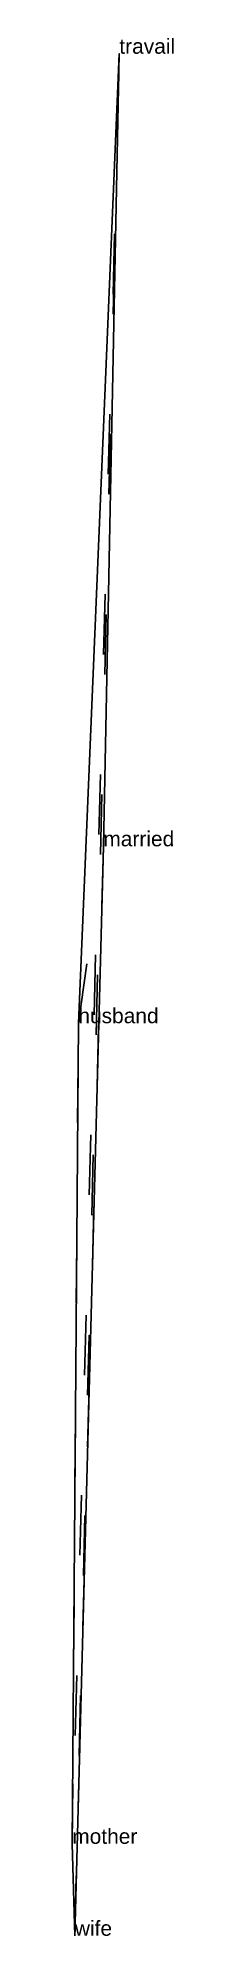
# Model space of a CAD drawing. Extents: x -0.08 to 0.09, y -2.36 to 0.8.
import ezdxf

# ---------------------------------------------------------------- set-up
doc = ezdxf.new("R2010")
doc.units = 0
doc.linetypes.add('DOT', pattern=[0.2, 0, -0.2])
doc.layers.add('TEXT', color=1, linetype='CONTINUOUS')
doc.styles.get("Standard").update_dxf_attribs({"font": 'arial.ttf'})

msp = doc.modelspace()

# ---------------------------------------------------------------- linework, layer by layer
at = {"layer": 'INTERNAL', "linetype": 'DOT'}
msp.add_polyline3d([(-0.0736, -2.3592, 0), (0.0006, 0.7732, 0), (-0.078, -2.2061, 0), (-0.0678, -0.8403, 0), (-0.0261, -0.5459, 0), (-0.0736, -2.3592, 0)], close=True, dxfattribs=at)
at = {"layer": 'OUTLINE', "linetype": 'CONTINUOUS'}
msp.add_polyline3d([(-0.0736, -2.3592, 0), (-0.078, -2.2061, 0), (-0.0678, -0.8403, 0), (0.0006, 0.7732, 0), (-0.0261, -0.5459, 0), (-0.0736, -2.3592, 0)], close=True, dxfattribs=at)

# ---------------------------------------------------------------- texts
at = {"layer": 'TEXT'}
for s, p in [('travail', (0.0006, 0.7732)), ('married', (-0.0261, -0.5459)), ('husband', (-0.0678, -0.8403)), ('mother', (-0.078, -2.2061)), ('wife', (-0.0736, -2.3592))]:
    msp.add_text(s, height=0.025, dxfattribs=at).set_placement(p)

doc.saveas('drawing.dxf')
